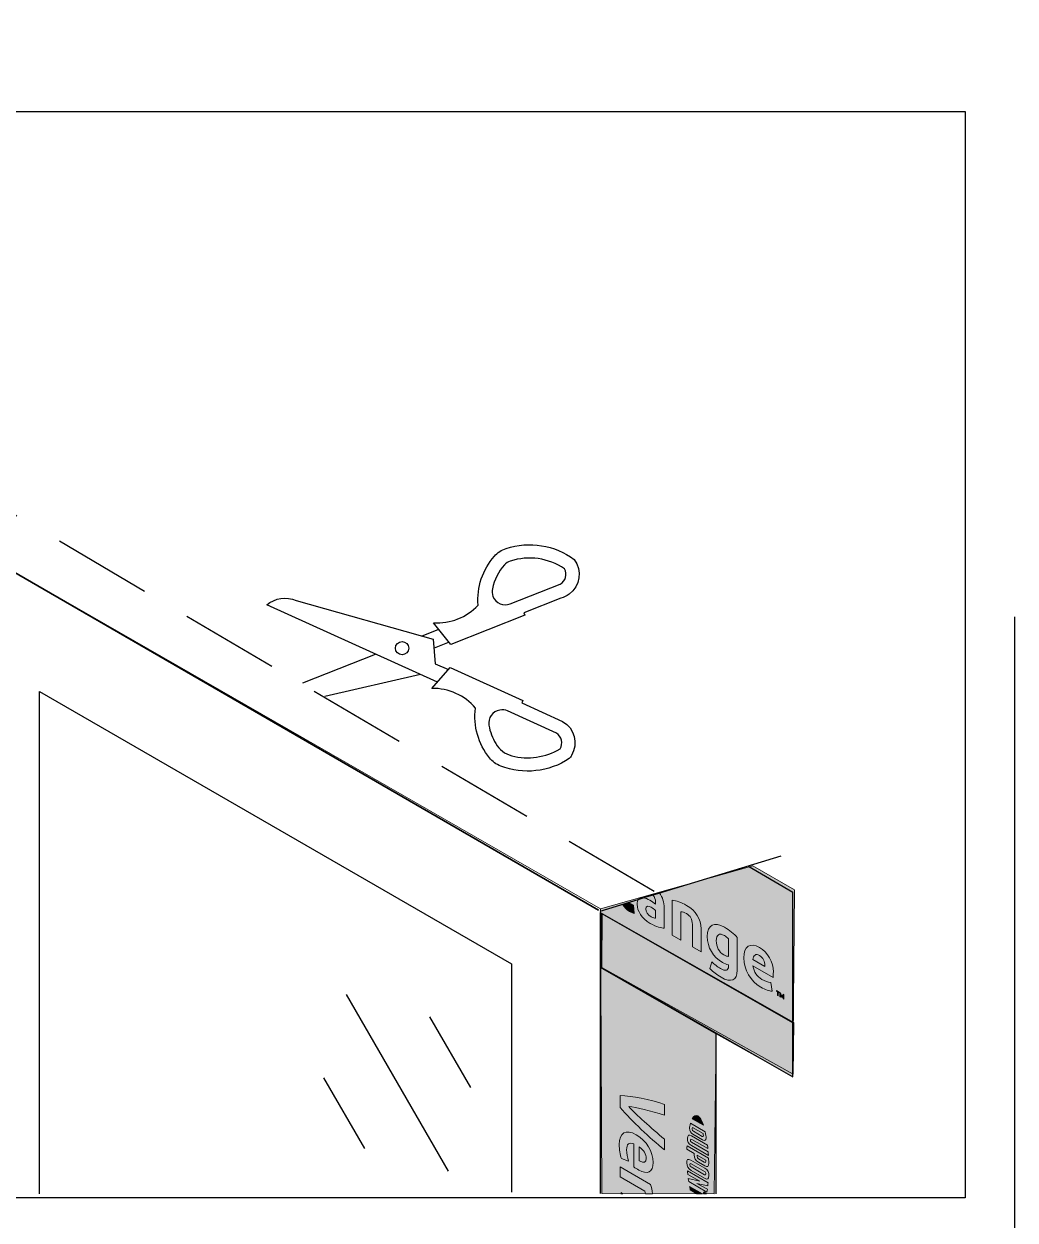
# Model space of a CAD drawing. Header units: inches. Extents: x -20.8 to 74.7, y -53.7 to 19.1.
# Drawn here: x 54.241 to 56.755, y -32.945 to -29.911 of the extents above; entities that cross this region are included whole.
import ezdxf

# ---------------------------------------------------------------- set-up
doc = ezdxf.new("R2010")
doc.units = ezdxf.units.IN
doc.header["$MEASUREMENT"] = 0
for name, pattern in [('AI-Linetype-22', [0.375113, 0.250075, -0.125038]), ('AI-Linetype-23', [0.375113, 0.250075, -0.125038]), ('AI-Linetype-24', [0.375113, 0.250075, -0.125038]), ('AI-Linetype-25', [0.375113, 0.250075, -0.125038]), ('AI-Linetype-26', [0.375113, 0.250075, -0.125038])]:
    doc.linetypes.add(name, pattern=pattern)
for name, color, linetype, lineweight in [('.ATI-DETAIL', 7, 'Continuous', 0), ('G-ANNO-TTLB', 7, 'Continuous', 0), ('TYVEK', 7, 'Continuous', 0)]:
    doc.layers.add(name, color=color, linetype=linetype, lineweight=lineweight)

# ---------------------------------------------------------------- blocks, each defined once
blk = doc.blocks.new('Block_228')
at = {"layer": 'TYVEK', "color": 252, "linetype": 'AI-Linetype-23', "lineweight": 25, "true_color": 0x838484}
blk.add_lwpolyline([(53.7171, -30.7564)], dxfattribs=at)
at = {"layer": 'TYVEK', "color": 252, "linetype": 'AI-Linetype-22', "lineweight": 25, "true_color": 0x838484}
blk.add_lwpolyline([(55.0228, -31.5049)], dxfattribs=at)
blk = doc.blocks.new('Block_230')
at = {"layer": 'TYVEK', "color": 252, "linetype": 'AI-Linetype-26', "lineweight": 25, "true_color": 0x838484}
blk.add_line((54.0077, -31.0318), (55.849, -32.1162), dxfattribs=at)
at = {"layer": 'TYVEK', "color": 252, "linetype": 'AI-Linetype-25', "lineweight": 25, "true_color": 0x838484}
blk.add_lwpolyline([(53.8668, -30.949)], dxfattribs=at)
at = {"layer": 'TYVEK', "color": 252, "linetype": 'AI-Linetype-24', "lineweight": 25, "true_color": 0x838484}
blk.add_lwpolyline([(55.6979, -32.0249)], dxfattribs=at)
blk = doc.blocks.new('Block_860')
at = {"layer": '.ATI-DETAIL', "color": 3, "lineweight": 25, "true_color": 0x00ff00}
blk.add_line((55.4774, -32.2948), (55.4774, -32.8736), dxfattribs=at)
blk.add_lwpolyline([(54.2805, -31.6038)], dxfattribs=at)
blk = doc.blocks.new('Block_862')
at = {"layer": '.ATI-DETAIL', "true_color": 0x18467f, "transparency": 33554687}
h = blk.add_hatch(color=156, dxfattribs=at)
h.dxf.hatch_style = 2
edge = h.paths.add_edge_path()
edge.add_spline(control_points=[(55.9614, -32.7326), (55.9614, -32.7326), (55.9387, -32.7193), (55.9387, -32.7193), (55.9365, -32.7182), (55.9357, -32.7162), (55.9357, -32.7144), (55.9357, -32.713), (55.9362, -32.7112), (55.9366, -32.7097), (55.9366, -32.7097), (55.9635, -32.7252), (55.9635, -32.7252), (55.9638, -32.7272), (55.9642, -32.7296), (55.9642, -32.7309), (55.9642, -32.7327), (55.9636, -32.7337), (55.9614, -32.7326)], knot_values=[0, 0, 0, 0, 1, 1, 1, 2, 2, 2, 3, 3, 3, 4, 4, 4, 5, 5, 5, 6, 6, 6, 6], degree=3, periodic=0)
edge = h.paths.add_edge_path()
edge.add_spline(control_points=[(55.9686, -32.7205), (55.9686, -32.7205), (55.9313, -32.699), (55.9313, -32.699), (55.9297, -32.7044), (55.9288, -32.7088), (55.9288, -32.7116), (55.9288, -32.718), (55.9321, -32.7236), (55.9376, -32.7268), (55.9376, -32.7268), (55.9623, -32.741), (55.9623, -32.741), (55.9678, -32.7442), (55.9713, -32.7426), (55.9713, -32.7361), (55.9713, -32.7333), (55.9705, -32.729), (55.9686, -32.7205)], knot_values=[0, 0, 0, 0, 1, 1, 1, 2, 2, 2, 3, 3, 3, 4, 4, 4, 5, 5, 5, 6, 6, 6, 6], degree=3, periodic=0)
h = blk.add_hatch(color=156, dxfattribs=at)
h.dxf.hatch_style = 2
edge = h.paths.add_edge_path()
edge.add_spline(control_points=[(55.9501, -32.6803), (55.9449, -32.6773), (55.9401, -32.6803), (55.936, -32.6879), (55.936, -32.6879), (55.9641, -32.7041), (55.9641, -32.7041), (55.96, -32.6917), (55.9552, -32.6832), (55.9501, -32.6803), (55.9501, -32.6803), (55.9501, -32.6803), (55.9501, -32.6803)], knot_values=[0, 0, 0, 0, 1, 1, 1, 2, 2, 2, 3, 3, 3, 4, 4, 4, 4], degree=3, periodic=0)
h = blk.add_hatch(color=156, dxfattribs=at)
h.dxf.hatch_style = 2
edge = h.paths.add_edge_path()
edge.add_spline(control_points=[(55.9343, -32.7472), (55.9321, -32.746), (55.9307, -32.7443), (55.9311, -32.7414), (55.9314, -32.7386), (55.9325, -32.7384), (55.935, -32.7399), (55.935, -32.7399), (55.9755, -32.7633), (55.9755, -32.7633), (55.9754, -32.7611), (55.9748, -32.7563), (55.9746, -32.7543), (55.9746, -32.7543), (55.9336, -32.7306), (55.9336, -32.7306), (55.9271, -32.7269), (55.9245, -32.729), (55.9237, -32.7372), (55.9229, -32.7446), (55.9264, -32.7514), (55.9336, -32.7556), (55.9336, -32.7556), (55.9769, -32.7806), (55.9769, -32.7806), (55.9768, -32.7789), (55.9764, -32.7733), (55.9762, -32.7714), (55.9762, -32.7714), (55.9343, -32.7472), (55.9343, -32.7472)], knot_values=[0, 0, 0, 0, 1, 1, 1, 2, 2, 2, 3, 3, 3, 4, 4, 4, 5, 5, 5, 6, 6, 6, 7, 7, 7, 8, 8, 8, 9, 9, 9, 10, 10, 10, 10], degree=3, periodic=0)
h = blk.add_hatch(color=156, dxfattribs=at)
h.dxf.hatch_style = 2
edge = h.paths.add_edge_path()
edge.add_spline(control_points=[(55.9664, -32.7978), (55.9664, -32.7978), (55.952, -32.7895), (55.952, -32.7895), (55.9497, -32.788), (55.9486, -32.7865), (55.9486, -32.7829), (55.9486, -32.7829), (55.9484, -32.7798), (55.9484, -32.7798), (55.9484, -32.7798), (55.97, -32.7923), (55.97, -32.7923), (55.97, -32.7937), (55.9701, -32.7943), (55.9701, -32.7952), (55.9701, -32.7991), (55.9689, -32.7991), (55.9664, -32.7978)], knot_values=[0, 0, 0, 0, 1, 1, 1, 2, 2, 2, 3, 3, 3, 4, 4, 4, 5, 5, 5, 6, 6, 6, 6], degree=3, periodic=0)
edge = h.paths.add_edge_path()
edge.add_spline(control_points=[(55.9772, -32.7877), (55.9772, -32.7877), (55.9227, -32.7562), (55.9227, -32.7562), (55.9226, -32.7579), (55.9225, -32.7624), (55.9224, -32.7648), (55.9224, -32.7648), (55.941, -32.7755), (55.941, -32.7755), (55.941, -32.7755), (55.941, -32.7789), (55.941, -32.7789), (55.941, -32.788), (55.9446, -32.794), (55.9515, -32.7981), (55.9515, -32.7981), (55.9676, -32.8073), (55.9676, -32.8073), (55.9743, -32.8112), (55.9777, -32.8089), (55.9777, -32.8001), (55.9777, -32.7986), (55.9775, -32.7929), (55.9772, -32.7877)], knot_values=[0, 0, 0, 0, 1, 1, 1, 2, 2, 2, 3, 3, 3, 4, 4, 4, 5, 5, 5, 6, 6, 6, 7, 7, 7, 8, 8, 8, 8], degree=3, periodic=0)
h = blk.add_hatch(color=156, dxfattribs=at)
h.dxf.hatch_style = 2
edge = h.paths.add_edge_path()
edge.add_spline(control_points=[(55.9669, -32.8294), (55.9669, -32.8294), (55.933, -32.8099), (55.933, -32.8099), (55.9308, -32.8086), (55.9297, -32.8071), (55.9297, -32.804), (55.9295, -32.8008), (55.9308, -32.8005), (55.933, -32.8018), (55.933, -32.8018), (55.9669, -32.8214), (55.9669, -32.8214), (55.9692, -32.8227), (55.9704, -32.8243), (55.9704, -32.8275), (55.9703, -32.8306), (55.9691, -32.8307), (55.9669, -32.8294)], knot_values=[0, 0, 0, 0, 1, 1, 1, 2, 2, 2, 3, 3, 3, 4, 4, 4, 5, 5, 5, 6, 6, 6, 6], degree=3, periodic=0)
edge = h.paths.add_edge_path()
edge.add_spline(control_points=[(55.9681, -32.8131), (55.9681, -32.8131), (55.9324, -32.7925), (55.9324, -32.7925), (55.9248, -32.7882), (55.9217, -32.7907), (55.922, -32.7995), (55.9224, -32.8081), (55.9251, -32.8141), (55.9331, -32.8187), (55.9331, -32.8187), (55.9672, -32.8384), (55.9672, -32.8384), (55.9749, -32.8429), (55.9776, -32.8405), (55.978, -32.8319), (55.9784, -32.8239), (55.9752, -32.8173), (55.9681, -32.8131)], knot_values=[0, 0, 0, 0, 1, 1, 1, 2, 2, 2, 3, 3, 3, 4, 4, 4, 5, 5, 5, 6, 6, 6, 6], degree=3, periodic=0)
h = blk.add_hatch(color=156, dxfattribs=at)
h.dxf.hatch_style = 2
edge = h.paths.add_edge_path()
edge.add_spline(control_points=[(55.9476, -32.8515), (55.9476, -32.8515), (55.9753, -32.8578), (55.9753, -32.8578), (55.9757, -32.8553), (55.976, -32.8523), (55.9762, -32.8499), (55.9762, -32.8499), (55.9239, -32.8197), (55.9239, -32.8197), (55.924, -32.8215), (55.9244, -32.8262), (55.9247, -32.8287), (55.9247, -32.8287), (55.9555, -32.8458), (55.9555, -32.8458), (55.9555, -32.8458), (55.9259, -32.839), (55.9259, -32.839), (55.9262, -32.8413), (55.9267, -32.8448), (55.927, -32.8471), (55.927, -32.8471), (55.973, -32.8736), (55.973, -32.8736), (55.9734, -32.8717), (55.974, -32.868), (55.9742, -32.8663), (55.9742, -32.8663), (55.9476, -32.8515), (55.9476, -32.8515)], knot_values=[0, 0, 0, 0, 1, 1, 1, 2, 2, 2, 3, 3, 3, 4, 4, 4, 5, 5, 5, 6, 6, 6, 7, 7, 7, 8, 8, 8, 9, 9, 9, 10, 10, 10, 10], degree=3, periodic=0)
h = blk.add_hatch(color=156, dxfattribs=at)
h.dxf.hatch_style = 2
edge = h.paths.add_edge_path()
edge.add_spline(control_points=[(55.929, -32.8591), (55.929, -32.8591), (55.9617, -32.8778), (55.9617, -32.8778), (55.9617, -32.8778), (55.9479, -32.8778), (55.9479, -32.8778), (55.9479, -32.8778), (55.9308, -32.8679), (55.9308, -32.8679), (55.9303, -32.8653), (55.9294, -32.8611), (55.929, -32.8591)], knot_values=[0, 0, 0, 0, 1, 1, 1, 2, 2, 2, 3, 3, 3, 4, 4, 4, 4], degree=3, periodic=0)
h = blk.add_hatch(color=156, dxfattribs=at)
h.dxf.hatch_style = 2
edge = h.paths.add_edge_path()
edge.add_spline(control_points=[(55.9722, -32.8776), (55.9722, -32.8777), (55.9722, -32.8777), (55.9722, -32.8778), (55.9722, -32.8778), (55.9641, -32.8778), (55.9641, -32.8778), (55.9644, -32.8763), (55.9647, -32.8749), (55.965, -32.8733), (55.965, -32.8733), (55.9722, -32.8776), (55.9722, -32.8776)], knot_values=[0, 0, 0, 0, 1, 1, 1, 2, 2, 2, 3, 3, 3, 4, 4, 4, 4], degree=3, periodic=0)
at = {"layer": '.ATI-DETAIL'}
for points, knots in [([(55.9686, -32.7205), (55.9686, -32.7205), (55.9313, -32.699), (55.9313, -32.699), (55.9297, -32.7044), (55.9288, -32.7088), (55.9288, -32.7116), (55.9288, -32.718), (55.9321, -32.7236), (55.9376, -32.7268), (55.9376, -32.7268), (55.9623, -32.741), (55.9623, -32.741), (55.9678, -32.7442), (55.9713, -32.7426), (55.9713, -32.7361), (55.9713, -32.7333), (55.9705, -32.729), (55.9686, -32.7205)], [0, 0, 0, 0, 1, 1, 1, 2, 2, 2, 3, 3, 3, 4, 4, 4, 5, 5, 5, 6, 6, 6, 6]), ([(55.9501, -32.6803), (55.9449, -32.6773), (55.9401, -32.6803), (55.936, -32.6879), (55.936, -32.6879), (55.9641, -32.7041), (55.9641, -32.7041), (55.96, -32.6917), (55.9552, -32.6832), (55.9501, -32.6803), (55.9501, -32.6803), (55.9501, -32.6803), (55.9501, -32.6803)], [0, 0, 0, 0, 1, 1, 1, 2, 2, 2, 3, 3, 3, 4, 4, 4, 4]), ([(55.9343, -32.7472), (55.9321, -32.746), (55.9307, -32.7443), (55.9311, -32.7414), (55.9314, -32.7386), (55.9325, -32.7384), (55.935, -32.7399), (55.935, -32.7399), (55.9755, -32.7633), (55.9755, -32.7633), (55.9754, -32.7611), (55.9748, -32.7563), (55.9746, -32.7543), (55.9746, -32.7543), (55.9336, -32.7306), (55.9336, -32.7306), (55.9271, -32.7269), (55.9245, -32.729), (55.9237, -32.7372), (55.9229, -32.7446), (55.9264, -32.7514), (55.9336, -32.7556), (55.9336, -32.7556), (55.9769, -32.7806), (55.9769, -32.7806), (55.9768, -32.7789), (55.9764, -32.7733), (55.9762, -32.7714), (55.9762, -32.7714), (55.9343, -32.7472), (55.9343, -32.7472)], [0, 0, 0, 0, 1, 1, 1, 2, 2, 2, 3, 3, 3, 4, 4, 4, 5, 5, 5, 6, 6, 6, 7, 7, 7, 8, 8, 8, 9, 9, 9, 10, 10, 10, 10]), ([(55.9614, -32.7326), (55.9614, -32.7326), (55.9387, -32.7193), (55.9387, -32.7193), (55.9365, -32.7182), (55.9357, -32.7162), (55.9357, -32.7144), (55.9357, -32.713), (55.9362, -32.7112), (55.9366, -32.7097), (55.9366, -32.7097), (55.9635, -32.7252), (55.9635, -32.7252), (55.9638, -32.7272), (55.9642, -32.7296), (55.9642, -32.7309), (55.9642, -32.7327), (55.9636, -32.7337), (55.9614, -32.7326)], [0, 0, 0, 0, 1, 1, 1, 2, 2, 2, 3, 3, 3, 4, 4, 4, 5, 5, 5, 6, 6, 6, 6]), ([(55.9772, -32.7877), (55.9772, -32.7877), (55.9227, -32.7562), (55.9227, -32.7562), (55.9226, -32.7579), (55.9225, -32.7624), (55.9224, -32.7648), (55.9224, -32.7648), (55.941, -32.7755), (55.941, -32.7755), (55.941, -32.7755), (55.941, -32.7789), (55.941, -32.7789), (55.941, -32.788), (55.9446, -32.794), (55.9515, -32.7981), (55.9515, -32.7981), (55.9676, -32.8073), (55.9676, -32.8073), (55.9743, -32.8112), (55.9777, -32.8089), (55.9777, -32.8001), (55.9777, -32.7986), (55.9775, -32.7929), (55.9772, -32.7877)], [0, 0, 0, 0, 1, 1, 1, 2, 2, 2, 3, 3, 3, 4, 4, 4, 5, 5, 5, 6, 6, 6, 7, 7, 7, 8, 8, 8, 8]), ([(55.9681, -32.8131), (55.9681, -32.8131), (55.9324, -32.7925), (55.9324, -32.7925), (55.9248, -32.7882), (55.9217, -32.7907), (55.922, -32.7995), (55.9224, -32.8081), (55.9251, -32.8141), (55.9331, -32.8187), (55.9331, -32.8187), (55.9672, -32.8384), (55.9672, -32.8384), (55.9749, -32.8429), (55.9776, -32.8405), (55.978, -32.8319), (55.9784, -32.8239), (55.9752, -32.8173), (55.9681, -32.8131)], [0, 0, 0, 0, 1, 1, 1, 2, 2, 2, 3, 3, 3, 4, 4, 4, 5, 5, 5, 6, 6, 6, 6]), ([(55.9664, -32.7978), (55.9664, -32.7978), (55.952, -32.7895), (55.952, -32.7895), (55.9497, -32.788), (55.9486, -32.7865), (55.9486, -32.7829), (55.9486, -32.7829), (55.9484, -32.7798), (55.9484, -32.7798), (55.9484, -32.7798), (55.97, -32.7923), (55.97, -32.7923), (55.97, -32.7937), (55.9701, -32.7943), (55.9701, -32.7952), (55.9701, -32.7991), (55.9689, -32.7991), (55.9664, -32.7978)], [0, 0, 0, 0, 1, 1, 1, 2, 2, 2, 3, 3, 3, 4, 4, 4, 5, 5, 5, 6, 6, 6, 6]), ([(55.9476, -32.8515), (55.9476, -32.8515), (55.9753, -32.8578), (55.9753, -32.8578), (55.9757, -32.8553), (55.976, -32.8523), (55.9762, -32.8499), (55.9762, -32.8499), (55.9239, -32.8197), (55.9239, -32.8197), (55.924, -32.8215), (55.9244, -32.8262), (55.9247, -32.8287), (55.9247, -32.8287), (55.9555, -32.8458), (55.9555, -32.8458), (55.9555, -32.8458), (55.9259, -32.839), (55.9259, -32.839), (55.9262, -32.8413), (55.9267, -32.8448), (55.927, -32.8471), (55.927, -32.8471), (55.973, -32.8736), (55.973, -32.8736), (55.9734, -32.8717), (55.974, -32.868), (55.9742, -32.8663), (55.9742, -32.8663), (55.9476, -32.8515), (55.9476, -32.8515)], [0, 0, 0, 0, 1, 1, 1, 2, 2, 2, 3, 3, 3, 4, 4, 4, 5, 5, 5, 6, 6, 6, 7, 7, 7, 8, 8, 8, 9, 9, 9, 10, 10, 10, 10]), ([(55.9669, -32.8294), (55.9669, -32.8294), (55.933, -32.8099), (55.933, -32.8099), (55.9308, -32.8086), (55.9297, -32.8071), (55.9297, -32.804), (55.9295, -32.8008), (55.9308, -32.8005), (55.933, -32.8018), (55.933, -32.8018), (55.9669, -32.8214), (55.9669, -32.8214), (55.9692, -32.8227), (55.9704, -32.8243), (55.9704, -32.8275), (55.9703, -32.8306), (55.9691, -32.8307), (55.9669, -32.8294)], [0, 0, 0, 0, 1, 1, 1, 2, 2, 2, 3, 3, 3, 4, 4, 4, 5, 5, 5, 6, 6, 6, 6]), ([(55.929, -32.8591), (55.929, -32.8591), (55.9617, -32.8778), (55.9617, -32.8778), (55.9617, -32.8778), (55.9479, -32.8778), (55.9479, -32.8778), (55.9479, -32.8778), (55.9308, -32.8679), (55.9308, -32.8679), (55.9303, -32.8653), (55.9294, -32.8611), (55.929, -32.8591)], [0, 0, 0, 0, 1, 1, 1, 2, 2, 2, 3, 3, 3, 4, 4, 4, 4]), ([(55.9722, -32.8776), (55.9722, -32.8777), (55.9722, -32.8777), (55.9722, -32.8778), (55.9722, -32.8778), (55.9641, -32.8778), (55.9641, -32.8778), (55.9644, -32.8763), (55.9647, -32.8749), (55.965, -32.8733), (55.965, -32.8733), (55.9722, -32.8776), (55.9722, -32.8776)], [0, 0, 0, 0, 1, 1, 1, 2, 2, 2, 3, 3, 3, 4, 4, 4, 4])]:
    blk.add_open_spline(points, degree=3, knots=knots, dxfattribs=at)
blk = doc.blocks.new('Block_864')
at = {"layer": '.ATI-DETAIL', "true_color": 0x18467f, "transparency": 33554687}
h = blk.add_hatch(color=156, dxfattribs=at)
h.dxf.hatch_style = 2
edge = h.paths.add_edge_path()
edge.add_spline(control_points=[(55.8655, -32.6514), (55.8269, -32.6383), (55.7849, -32.6299), (55.7527, -32.629), (55.7527, -32.629), (55.7527, -32.6588), (55.7527, -32.6588), (55.7849, -32.6952), (55.8269, -32.7352), (55.8655, -32.7667), (55.8655, -32.7667), (55.8655, -32.7394), (55.8655, -32.7394), (55.8308, -32.7107), (55.7939, -32.6768), (55.7748, -32.6565), (55.7939, -32.6586), (55.8308, -32.6673), (55.8655, -32.6786), (55.8655, -32.6786), (55.8655, -32.6514), (55.8655, -32.6514)], knot_values=[0, 0, 0, 0, 1, 1, 1, 2, 2, 2, 3, 3, 3, 4, 4, 4, 5, 5, 5, 6, 6, 6, 7, 7, 7, 7], degree=3, periodic=0)
h = blk.add_hatch(color=156, dxfattribs=at)
h.dxf.hatch_style = 2
edge = h.paths.add_edge_path()
edge.add_spline(control_points=[(55.8035, -32.7951), (55.8035, -32.7951), (55.8016, -32.794), (55.8016, -32.794), (55.8016, -32.794), (55.8016, -32.7589), (55.8016, -32.7589), (55.8125, -32.7669), (55.8192, -32.7778), (55.8192, -32.7884), (55.8192, -32.7986), (55.8125, -32.8004), (55.8035, -32.7951)], knot_values=[0, 0, 0, 0, 1, 1, 1, 2, 2, 2, 3, 3, 3, 4, 4, 4, 4], degree=3, periodic=0)
edge = h.paths.add_edge_path()
edge.add_spline(control_points=[(55.7939, -32.7281), (55.7672, -32.7126), (55.7507, -32.7234), (55.7507, -32.7531), (55.7507, -32.7653), (55.7529, -32.7787), (55.7561, -32.7887), (55.7561, -32.7887), (55.7741, -32.7949), (55.7741, -32.7949), (55.7712, -32.7852), (55.7694, -32.7756), (55.7694, -32.7665), (55.7694, -32.7517), (55.7751, -32.7464), (55.7881, -32.7514), (55.7881, -32.7514), (55.7881, -32.8099), (55.7881, -32.8099), (55.7913, -32.8121), (55.7954, -32.8149), (55.8003, -32.8176), (55.8219, -32.8301), (55.8369, -32.8229), (55.8369, -32.7987), (55.8369, -32.7715), (55.8195, -32.7428), (55.7939, -32.7281)], knot_values=[0, 0, 0, 0, 1, 1, 1, 2, 2, 2, 3, 3, 3, 4, 4, 4, 5, 5, 5, 6, 6, 6, 7, 7, 7, 8, 8, 8, 9, 9, 9, 9], degree=3, periodic=0)
h = blk.add_hatch(color=156, dxfattribs=at)
h.dxf.hatch_style = 2
edge = h.paths.add_edge_path()
edge.add_spline(control_points=[(55.8299, -32.8541), (55.8299, -32.8541), (55.7527, -32.8095), (55.7527, -32.8095), (55.7527, -32.8095), (55.7527, -32.8349), (55.7527, -32.8349), (55.7527, -32.8349), (55.8157, -32.8714), (55.8157, -32.8714), (55.8164, -32.8735), (55.817, -32.8755), (55.8175, -32.8778), (55.8175, -32.8778), (55.8354, -32.8778), (55.8354, -32.8778), (55.8341, -32.8695), (55.8322, -32.861), (55.8299, -32.8541)], knot_values=[0, 0, 0, 0, 1, 1, 1, 2, 2, 2, 3, 3, 3, 4, 4, 4, 5, 5, 5, 6, 6, 6, 6], degree=3, periodic=0)
h = blk.add_hatch(color=156, dxfattribs=at)
h.dxf.hatch_style = 2
edge = h.paths.add_edge_path()
edge.add_spline(control_points=[(55.756, -32.8748), (55.7556, -32.8757), (55.7551, -32.8767), (55.7547, -32.8778), (55.7547, -32.8778), (55.76, -32.8778), (55.76, -32.8778), (55.76, -32.8778), (55.756, -32.8748), (55.756, -32.8748)], knot_values=[0, 0, 0, 0, 1, 1, 1, 2, 2, 2, 3, 3, 3, 3], degree=3, periodic=0)
at = {"layer": '.ATI-DETAIL'}
for points, knots in [([(55.8655, -32.6514), (55.8269, -32.6383), (55.7849, -32.6299), (55.7527, -32.629), (55.7527, -32.629), (55.7527, -32.6588), (55.7527, -32.6588), (55.7849, -32.6952), (55.8269, -32.7352), (55.8655, -32.7667), (55.8655, -32.7667), (55.8655, -32.7394), (55.8655, -32.7394), (55.8308, -32.7107), (55.7939, -32.6768), (55.7748, -32.6565), (55.7939, -32.6586), (55.8308, -32.6673), (55.8655, -32.6786), (55.8655, -32.6786), (55.8655, -32.6514), (55.8655, -32.6514)], [0, 0, 0, 0, 1, 1, 1, 2, 2, 2, 3, 3, 3, 4, 4, 4, 5, 5, 5, 6, 6, 6, 7, 7, 7, 7]), ([(55.7939, -32.7281), (55.7672, -32.7126), (55.7507, -32.7234), (55.7507, -32.7531), (55.7507, -32.7653), (55.7529, -32.7787), (55.7561, -32.7887), (55.7561, -32.7887), (55.7741, -32.7949), (55.7741, -32.7949), (55.7712, -32.7852), (55.7694, -32.7756), (55.7694, -32.7665), (55.7694, -32.7517), (55.7751, -32.7464), (55.7881, -32.7514), (55.7881, -32.7514), (55.7881, -32.8099), (55.7881, -32.8099), (55.7913, -32.8121), (55.7954, -32.8149), (55.8003, -32.8176), (55.8219, -32.8301), (55.8369, -32.8229), (55.8369, -32.7987), (55.8369, -32.7715), (55.8195, -32.7428), (55.7939, -32.7281)], [0, 0, 0, 0, 1, 1, 1, 2, 2, 2, 3, 3, 3, 4, 4, 4, 5, 5, 5, 6, 6, 6, 7, 7, 7, 8, 8, 8, 9, 9, 9, 9]), ([(55.8035, -32.7951), (55.8035, -32.7951), (55.8016, -32.794), (55.8016, -32.794), (55.8016, -32.794), (55.8016, -32.7589), (55.8016, -32.7589), (55.8125, -32.7669), (55.8192, -32.7778), (55.8192, -32.7884), (55.8192, -32.7986), (55.8125, -32.8004), (55.8035, -32.7951)], [0, 0, 0, 0, 1, 1, 1, 2, 2, 2, 3, 3, 3, 4, 4, 4, 4]), ([(55.8299, -32.8541), (55.8299, -32.8541), (55.7527, -32.8095), (55.7527, -32.8095), (55.7527, -32.8095), (55.7527, -32.8349), (55.7527, -32.8349), (55.7527, -32.8349), (55.8157, -32.8714), (55.8157, -32.8714), (55.8164, -32.8735), (55.817, -32.8755), (55.8175, -32.8778), (55.8175, -32.8778), (55.8354, -32.8778), (55.8354, -32.8778), (55.8341, -32.8695), (55.8322, -32.861), (55.8299, -32.8541)], [0, 0, 0, 0, 1, 1, 1, 2, 2, 2, 3, 3, 3, 4, 4, 4, 5, 5, 5, 6, 6, 6, 6]), ([(55.756, -32.8748), (55.7556, -32.8757), (55.7551, -32.8767), (55.7547, -32.8778), (55.7547, -32.8778), (55.76, -32.8778), (55.76, -32.8778), (55.76, -32.8778), (55.756, -32.8748), (55.756, -32.8748)], [0, 0, 0, 0, 1, 1, 1, 2, 2, 2, 3, 3, 3, 3])]:
    blk.add_open_spline(points, degree=3, knots=knots, dxfattribs=at)
blk = doc.blocks.new('Block_863')
at = {"layer": '.ATI-DETAIL'}
blk.add_blockref('Block_864', (0, 0), dxfattribs=at)
blk = doc.blocks.new('Block_861')
at = {"layer": '.ATI-DETAIL'}
for name in ['Block_863', 'Block_862']:
    blk.add_blockref(name, (0, 0), dxfattribs=at)
blk = doc.blocks.new('Block_876')
at = {"layer": '.ATI-DETAIL', "true_color": 0x18467f, "transparency": 33554687}
h = blk.add_hatch(color=156, dxfattribs=at)
h.dxf.hatch_style = 2
h.paths.add_polyline_path([(56.152, -32.3657), (56.1494, -32.3642), (56.1494, -32.3622), (56.1565, -32.3663), (56.1565, -32.3683), (56.154, -32.3668), (56.154, -32.376), (56.152, -32.3748)])
h = blk.add_hatch(color=156, dxfattribs=at)
h.dxf.hatch_style = 2
edge = h.paths.add_edge_path()
edge.add_spline(control_points=[(56.1681, -32.373), (56.1681, -32.373), (56.1681, -32.3842), (56.1681, -32.3842), (56.1681, -32.3842), (56.1663, -32.3831), (56.1663, -32.3831), (56.1663, -32.3831), (56.1663, -32.3778), (56.1663, -32.3778), (56.1663, -32.3771), (56.1663, -32.3764), (56.1664, -32.3758), (56.1657, -32.3771), (56.1648, -32.3785), (56.1638, -32.3797), (56.1638, -32.3797), (56.1622, -32.3788), (56.1622, -32.3788), (56.1612, -32.3763), (56.1603, -32.374), (56.1596, -32.3718), (56.1596, -32.3725), (56.1597, -32.3732), (56.1597, -32.374), (56.1597, -32.374), (56.1597, -32.3793), (56.1597, -32.3793), (56.1597, -32.3793), (56.1579, -32.3782), (56.1579, -32.3782), (56.1579, -32.3782), (56.1579, -32.3671), (56.1579, -32.3671), (56.1579, -32.3671), (56.1599, -32.3683), (56.1599, -32.3683), (56.1608, -32.3713), (56.1617, -32.3739), (56.163, -32.377), (56.1643, -32.3754), (56.1652, -32.3738), (56.1661, -32.3719), (56.1661, -32.3719), (56.1681, -32.373), (56.1681, -32.373)], knot_values=[0, 0, 0, 0, 1, 1, 1, 2, 2, 2, 3, 3, 3, 4, 4, 4, 5, 5, 5, 6, 6, 6, 7, 7, 7, 8, 8, 8, 9, 9, 9, 10, 10, 10, 11, 11, 11, 12, 12, 12, 13, 13, 13, 14, 14, 14, 15, 15, 15, 15], degree=3, periodic=0)
at = {"layer": '.ATI-DETAIL'}
blk.add_lwpolyline([(56.152, -32.3657), (56.1494, -32.3642), (56.1494, -32.3622), (56.1565, -32.3663), (56.1565, -32.3683), (56.154, -32.3668), (56.154, -32.376), (56.152, -32.3748)], close=True, dxfattribs=at)
blk.add_open_spline([(56.1681, -32.373), (56.1681, -32.373), (56.1681, -32.3842), (56.1681, -32.3842), (56.1681, -32.3842), (56.1663, -32.3831), (56.1663, -32.3831), (56.1663, -32.3831), (56.1663, -32.3778), (56.1663, -32.3778), (56.1663, -32.3771), (56.1663, -32.3764), (56.1664, -32.3758), (56.1657, -32.3771), (56.1648, -32.3785), (56.1638, -32.3797), (56.1638, -32.3797), (56.1622, -32.3788), (56.1622, -32.3788), (56.1612, -32.3763), (56.1603, -32.374), (56.1596, -32.3718), (56.1596, -32.3725), (56.1597, -32.3732), (56.1597, -32.374), (56.1597, -32.374), (56.1597, -32.3793), (56.1597, -32.3793), (56.1597, -32.3793), (56.1579, -32.3782), (56.1579, -32.3782), (56.1579, -32.3782), (56.1579, -32.3671), (56.1579, -32.3671), (56.1579, -32.3671), (56.1599, -32.3683), (56.1599, -32.3683), (56.1608, -32.3713), (56.1617, -32.3739), (56.163, -32.377), (56.1643, -32.3754), (56.1652, -32.3738), (56.1661, -32.3719), (56.1661, -32.3719), (56.1681, -32.373), (56.1681, -32.373)], degree=3, knots=[0, 0, 0, 0, 1, 1, 1, 2, 2, 2, 3, 3, 3, 4, 4, 4, 5, 5, 5, 6, 6, 6, 7, 7, 7, 8, 8, 8, 9, 9, 9, 10, 10, 10, 11, 11, 11, 12, 12, 12, 13, 13, 13, 14, 14, 14, 15, 15, 15, 15], dxfattribs=at)
blk = doc.blocks.new('Block_877')
at = {"layer": '.ATI-DETAIL', "true_color": 0x18467f, "transparency": 33554687}
h = blk.add_hatch(color=156, dxfattribs=at)
h.dxf.hatch_style = 2
edge = h.paths.add_edge_path()
edge.add_spline(control_points=[(55.8429, -32.1789), (55.8405, -32.1791), (55.8365, -32.1779), (55.8317, -32.1751), (55.8232, -32.1702), (55.8183, -32.1633), (55.8183, -32.1555), (55.8183, -32.1469), (55.8241, -32.1469), (55.8316, -32.1512), (55.8355, -32.1533), (55.8393, -32.1562), (55.8429, -32.1592), (55.8429, -32.1592), (55.8429, -32.1789), (55.8429, -32.1789)], knot_values=[0, 0, 0, 0, 1, 1, 1, 2, 2, 2, 3, 3, 3, 4, 4, 4, 5, 5, 5, 5], degree=3, periodic=0)
edge = h.paths.add_edge_path()
edge.add_spline(control_points=[(55.8531, -32.1149), (55.8531, -32.1149), (55.849, -32.1162), (55.849, -32.1162), (55.849, -32.1162), (55.8359, -32.1201), (55.8359, -32.1201), (55.8406, -32.1251), (55.8429, -32.1315), (55.8429, -32.1388), (55.8429, -32.1388), (55.8429, -32.1431), (55.8429, -32.1431), (55.8389, -32.1401), (55.8332, -32.1361), (55.8287, -32.1335), (55.8225, -32.1299), (55.817, -32.1279), (55.8123, -32.1273), (55.8068, -32.1266), (55.8025, -32.1279), (55.7996, -32.1312), (55.7973, -32.1341), (55.7962, -32.1382), (55.7962, -32.1438), (55.7962, -32.1605), (55.8074, -32.1794), (55.8294, -32.192), (55.8455, -32.2014), (55.8579, -32.2043), (55.8645, -32.2043), (55.8645, -32.2043), (55.8645, -32.1529), (55.8645, -32.1529), (55.8645, -32.1388), (55.8608, -32.1259), (55.8531, -32.1149)], knot_values=[0, 0, 0, 0, 1, 1, 1, 2, 2, 2, 3, 3, 3, 4, 4, 4, 5, 5, 5, 6, 6, 6, 7, 7, 7, 8, 8, 8, 9, 9, 9, 10, 10, 10, 11, 11, 11, 12, 12, 12, 12], degree=3, periodic=0)
h = blk.add_hatch(color=156, dxfattribs=at)
h.dxf.hatch_style = 2
edge = h.paths.add_edge_path()
edge.add_spline(control_points=[(55.7867, -32.1458), (55.7852, -32.1453), (55.7837, -32.1446), (55.7821, -32.1437), (55.7796, -32.1423), (55.7778, -32.1405), (55.7765, -32.1382), (55.7765, -32.1382), (55.7588, -32.1435), (55.7588, -32.1435), (55.7628, -32.1509), (55.7688, -32.1571), (55.777, -32.1618), (55.7804, -32.1637), (55.7852, -32.1658), (55.7884, -32.1669), (55.7884, -32.1669), (55.7867, -32.1458), (55.7867, -32.1458)], knot_values=[0, 0, 0, 0, 1, 1, 1, 2, 2, 2, 3, 3, 3, 4, 4, 4, 5, 5, 5, 6, 6, 6, 6], degree=3, periodic=0)
h = blk.add_hatch(color=156, dxfattribs=at)
h.dxf.hatch_style = 2
edge = h.paths.add_edge_path()
edge.add_spline(control_points=[(55.9213, -32.1463), (55.9088, -32.1391), (55.895, -32.1342), (55.8849, -32.1333), (55.8849, -32.1333), (55.8849, -32.2218), (55.8849, -32.2218), (55.8849, -32.2218), (55.907, -32.2346), (55.907, -32.2346), (55.907, -32.2346), (55.907, -32.1624), (55.907, -32.1624), (55.9111, -32.1625), (55.916, -32.1643), (55.9211, -32.1673), (55.931, -32.1729), (55.9362, -32.1818), (55.9362, -32.1945), (55.9362, -32.1945), (55.9362, -32.2514), (55.9362, -32.2514), (55.9362, -32.2514), (55.9583, -32.2642), (55.9583, -32.2642), (55.9583, -32.2642), (55.9583, -32.2055), (55.9583, -32.2055), (55.9583, -32.181), (55.9448, -32.1598), (55.9213, -32.1463)], knot_values=[0, 0, 0, 0, 1, 1, 1, 2, 2, 2, 3, 3, 3, 4, 4, 4, 5, 5, 5, 6, 6, 6, 7, 7, 7, 8, 8, 8, 9, 9, 9, 10, 10, 10, 10], degree=3, periodic=0)
h = blk.add_hatch(color=156, dxfattribs=at)
h.dxf.hatch_style = 2
edge = h.paths.add_edge_path()
edge.add_spline(control_points=[(56.0278, -32.2758), (56.0243, -32.2756), (56.0207, -32.2747), (56.0161, -32.2722), (56.0038, -32.265), (55.9969, -32.2514), (55.9969, -32.236), (55.9969, -32.2209), (56.0045, -32.2153), (56.0176, -32.223), (56.0212, -32.225), (56.0248, -32.228), (56.0278, -32.2309), (56.0278, -32.2309), (56.0278, -32.2758), (56.0278, -32.2758)], knot_values=[0, 0, 0, 0, 1, 1, 1, 2, 2, 2, 3, 3, 3, 4, 4, 4, 5, 5, 5, 5], degree=3, periodic=0)
edge = h.paths.add_edge_path()
edge.add_spline(control_points=[(56.0176, -32.202), (55.9917, -32.1868), (55.9741, -32.1955), (55.9741, -32.2251), (55.9741, -32.253), (55.9888, -32.2776), (56.0127, -32.2913), (56.0176, -32.2943), (56.0228, -32.296), (56.0278, -32.2968), (56.0278, -32.2968), (56.0278, -32.3011), (56.0278, -32.3011), (56.0278, -32.3123), (56.0202, -32.3139), (56.0078, -32.3067), (55.9997, -32.3021), (55.9924, -32.2963), (55.9855, -32.2893), (55.9855, -32.2893), (55.9809, -32.3067), (55.9809, -32.3067), (55.9895, -32.3157), (55.9969, -32.3216), (56.0091, -32.3287), (56.0343, -32.3432), (56.0498, -32.3372), (56.0498, -32.3111), (56.0498, -32.3111), (56.0498, -32.2278), (56.0498, -32.2278), (56.0426, -32.2199), (56.0304, -32.2093), (56.0176, -32.202)], knot_values=[0, 0, 0, 0, 1, 1, 1, 2, 2, 2, 3, 3, 3, 4, 4, 4, 5, 5, 5, 6, 6, 6, 7, 7, 7, 8, 8, 8, 9, 9, 9, 10, 10, 10, 11, 11, 11, 11], degree=3, periodic=0)
h = blk.add_hatch(color=156, dxfattribs=at)
h.dxf.hatch_style = 2
edge = h.paths.add_edge_path()
edge.add_spline(control_points=[(56.1203, -32.3016), (56.1203, -32.3016), (56.0897, -32.284), (56.0897, -32.284), (56.0911, -32.2722), (56.0973, -32.2681), (56.1066, -32.2736), (56.1154, -32.2786), (56.1203, -32.289), (56.1203, -32.2993), (56.1203, -32.2993), (56.1203, -32.3016), (56.1203, -32.3016)], knot_values=[0, 0, 0, 0, 1, 1, 1, 2, 2, 2, 3, 3, 3, 4, 4, 4, 4], degree=3, periodic=0)
edge = h.paths.add_edge_path()
edge.add_spline(control_points=[(56.1416, -32.3153), (56.1416, -32.2906), (56.1276, -32.2654), (56.1066, -32.2533), (56.0829, -32.2395), (56.0666, -32.2501), (56.0666, -32.2795), (56.0666, -32.3101), (56.0843, -32.3392), (56.1102, -32.3542), (56.1209, -32.3603), (56.1314, -32.3638), (56.1384, -32.3642), (56.1384, -32.3642), (56.135, -32.3416), (56.135, -32.3416), (56.1281, -32.3409), (56.1204, -32.3386), (56.1125, -32.334), (56.0996, -32.3267), (56.0921, -32.3156), (56.0899, -32.2996), (56.0899, -32.2996), (56.1409, -32.329), (56.1409, -32.329), (56.1412, -32.3255), (56.1416, -32.3209), (56.1416, -32.3153)], knot_values=[0, 0, 0, 0, 1, 1, 1, 2, 2, 2, 3, 3, 3, 4, 4, 4, 5, 5, 5, 6, 6, 6, 7, 7, 7, 8, 8, 8, 9, 9, 9, 9], degree=3, periodic=0)
at = {"layer": '.ATI-DETAIL'}
for points, knots in [([(55.8531, -32.1149), (55.8531, -32.1149), (55.849, -32.1162), (55.849, -32.1162), (55.849, -32.1162), (55.8359, -32.1201), (55.8359, -32.1201), (55.8406, -32.1251), (55.8429, -32.1315), (55.8429, -32.1388), (55.8429, -32.1388), (55.8429, -32.1431), (55.8429, -32.1431), (55.8389, -32.1401), (55.8332, -32.1361), (55.8287, -32.1335), (55.8225, -32.1299), (55.817, -32.1279), (55.8123, -32.1273), (55.8068, -32.1266), (55.8025, -32.1279), (55.7996, -32.1312), (55.7973, -32.1341), (55.7962, -32.1382), (55.7962, -32.1438), (55.7962, -32.1605), (55.8074, -32.1794), (55.8294, -32.192), (55.8455, -32.2014), (55.8579, -32.2043), (55.8645, -32.2043), (55.8645, -32.2043), (55.8645, -32.1529), (55.8645, -32.1529), (55.8645, -32.1388), (55.8608, -32.1259), (55.8531, -32.1149)], [0, 0, 0, 0, 1, 1, 1, 2, 2, 2, 3, 3, 3, 4, 4, 4, 5, 5, 5, 6, 6, 6, 7, 7, 7, 8, 8, 8, 9, 9, 9, 10, 10, 10, 11, 11, 11, 12, 12, 12, 12]), ([(55.7867, -32.1458), (55.7852, -32.1453), (55.7837, -32.1446), (55.7821, -32.1437), (55.7796, -32.1423), (55.7778, -32.1405), (55.7765, -32.1382), (55.7765, -32.1382), (55.7588, -32.1435), (55.7588, -32.1435), (55.7628, -32.1509), (55.7688, -32.1571), (55.777, -32.1618), (55.7804, -32.1637), (55.7852, -32.1658), (55.7884, -32.1669), (55.7884, -32.1669), (55.7867, -32.1458), (55.7867, -32.1458)], [0, 0, 0, 0, 1, 1, 1, 2, 2, 2, 3, 3, 3, 4, 4, 4, 5, 5, 5, 6, 6, 6, 6]), ([(55.8429, -32.1789), (55.8405, -32.1791), (55.8365, -32.1779), (55.8317, -32.1751), (55.8232, -32.1702), (55.8183, -32.1633), (55.8183, -32.1555), (55.8183, -32.1469), (55.8241, -32.1469), (55.8316, -32.1512), (55.8355, -32.1533), (55.8393, -32.1562), (55.8429, -32.1592), (55.8429, -32.1592), (55.8429, -32.1789), (55.8429, -32.1789)], [0, 0, 0, 0, 1, 1, 1, 2, 2, 2, 3, 3, 3, 4, 4, 4, 5, 5, 5, 5]), ([(55.9213, -32.1463), (55.9088, -32.1391), (55.895, -32.1342), (55.8849, -32.1333), (55.8849, -32.1333), (55.8849, -32.2218), (55.8849, -32.2218), (55.8849, -32.2218), (55.907, -32.2346), (55.907, -32.2346), (55.907, -32.2346), (55.907, -32.1624), (55.907, -32.1624), (55.9111, -32.1625), (55.916, -32.1643), (55.9211, -32.1673), (55.931, -32.1729), (55.9362, -32.1818), (55.9362, -32.1945), (55.9362, -32.1945), (55.9362, -32.2514), (55.9362, -32.2514), (55.9362, -32.2514), (55.9583, -32.2642), (55.9583, -32.2642), (55.9583, -32.2642), (55.9583, -32.2055), (55.9583, -32.2055), (55.9583, -32.181), (55.9448, -32.1598), (55.9213, -32.1463)], [0, 0, 0, 0, 1, 1, 1, 2, 2, 2, 3, 3, 3, 4, 4, 4, 5, 5, 5, 6, 6, 6, 7, 7, 7, 8, 8, 8, 9, 9, 9, 10, 10, 10, 10]), ([(56.0176, -32.202), (55.9917, -32.1868), (55.9741, -32.1955), (55.9741, -32.2251), (55.9741, -32.253), (55.9888, -32.2776), (56.0127, -32.2913), (56.0176, -32.2943), (56.0228, -32.296), (56.0278, -32.2968), (56.0278, -32.2968), (56.0278, -32.3011), (56.0278, -32.3011), (56.0278, -32.3123), (56.0202, -32.3139), (56.0078, -32.3067), (55.9997, -32.3021), (55.9924, -32.2963), (55.9855, -32.2893), (55.9855, -32.2893), (55.9809, -32.3067), (55.9809, -32.3067), (55.9895, -32.3157), (55.9969, -32.3216), (56.0091, -32.3287), (56.0343, -32.3432), (56.0498, -32.3372), (56.0498, -32.3111), (56.0498, -32.3111), (56.0498, -32.2278), (56.0498, -32.2278), (56.0426, -32.2199), (56.0304, -32.2093), (56.0176, -32.202)], [0, 0, 0, 0, 1, 1, 1, 2, 2, 2, 3, 3, 3, 4, 4, 4, 5, 5, 5, 6, 6, 6, 7, 7, 7, 8, 8, 8, 9, 9, 9, 10, 10, 10, 11, 11, 11, 11]), ([(56.0278, -32.2758), (56.0243, -32.2756), (56.0207, -32.2747), (56.0161, -32.2722), (56.0038, -32.265), (55.9969, -32.2514), (55.9969, -32.236), (55.9969, -32.2209), (56.0045, -32.2153), (56.0176, -32.223), (56.0212, -32.225), (56.0248, -32.228), (56.0278, -32.2309), (56.0278, -32.2309), (56.0278, -32.2758), (56.0278, -32.2758)], [0, 0, 0, 0, 1, 1, 1, 2, 2, 2, 3, 3, 3, 4, 4, 4, 5, 5, 5, 5]), ([(56.1416, -32.3153), (56.1416, -32.2906), (56.1276, -32.2654), (56.1066, -32.2533), (56.0829, -32.2395), (56.0666, -32.2501), (56.0666, -32.2795), (56.0666, -32.3101), (56.0843, -32.3392), (56.1102, -32.3542), (56.1209, -32.3603), (56.1314, -32.3638), (56.1384, -32.3642), (56.1384, -32.3642), (56.135, -32.3416), (56.135, -32.3416), (56.1281, -32.3409), (56.1204, -32.3386), (56.1125, -32.334), (56.0996, -32.3267), (56.0921, -32.3156), (56.0899, -32.2996), (56.0899, -32.2996), (56.1409, -32.329), (56.1409, -32.329), (56.1412, -32.3255), (56.1416, -32.3209), (56.1416, -32.3153)], [0, 0, 0, 0, 1, 1, 1, 2, 2, 2, 3, 3, 3, 4, 4, 4, 5, 5, 5, 6, 6, 6, 7, 7, 7, 8, 8, 8, 9, 9, 9, 9]), ([(56.1203, -32.3016), (56.1203, -32.3016), (56.0897, -32.284), (56.0897, -32.284), (56.0911, -32.2722), (56.0973, -32.2681), (56.1066, -32.2736), (56.1154, -32.2786), (56.1203, -32.289), (56.1203, -32.2993), (56.1203, -32.2993), (56.1203, -32.3016), (56.1203, -32.3016)], [0, 0, 0, 0, 1, 1, 1, 2, 2, 2, 3, 3, 3, 4, 4, 4, 4])]:
    blk.add_open_spline(points, degree=3, knots=knots, dxfattribs=at)
blk = doc.blocks.new('Block_875')
at = {"layer": '.ATI-DETAIL'}
for name in ['Block_877', 'Block_876']:
    blk.add_blockref(name, (0, 0), dxfattribs=at)
blk = doc.blocks.new('Block_874')
at = {"layer": '.ATI-DETAIL'}
blk.add_blockref('Block_875', (0, 0), dxfattribs=at)

msp = doc.modelspace()

# ---------------------------------------------------------------- hatches: boundary and pattern name
at = {"layer": '.ATI-DETAIL', "true_color": 0x818080, "transparency": 33554483}
msp.add_hatch(color=8, dxfattribs=at).paths.add_polyline_path([(54.0518, -31.2066), (53.8685, -30.7692), (53.5746, -30.5992), (53.5747, -31.0708), (53.7603, -31.1834), (53.7642, -32.8738), (54.058, -32.8775), (54.0518, -31.2066), (55.7029, -32.1551), (55.7064, -32.8772), (55.9919, -32.8778), (55.9969, -32.4722), (56.1914, -32.5813), (56.195, -32.1066), (56.0897, -32.0465), (55.7029, -32.1551)])
at = {"layer": '.ATI-DETAIL', "true_color": 0x000000, "transparency": 33554687}
h = msp.add_hatch(dxfattribs=at)
h.set_pattern_fill('_U', color=18, scale=10, angle=45, style=2, pattern_type=0)
h.set_pattern_definition([(45, (0, 0), (-7.071, 7.071), [])])
h.paths.add_polyline_path([(56.1937, -32.4434), (56.1918, -32.5743), (55.7064, -32.3038), (55.7071, -32.1674)])
at = {"layer": 'G-ANNO-TTLB', "true_color": 0xb9529f, "transparency": 33554687}
h = msp.add_hatch(color=233, dxfattribs=at)
edge = h.paths.add_edge_path()
edge.add_spline(control_points=[(70.2653, -53.7487), (70.2653, -53.7487), (29.5652, -53.7487), (29.5652, -53.7487), (29.5652, -53.7487), (29.5652, -19.6134), (29.5652, -19.6134), (29.5652, -19.6134), (70.2653, -19.6134), (70.2653, -19.6134), (70.2653, -19.6134), (70.2653, -53.7487), (70.2653, -53.7487)], knot_values=[0, 0, 0, 0, 1, 1, 1, 2, 2, 2, 3, 3, 3, 4, 4, 4, 4], degree=3, periodic=0)
edge = h.paths.add_edge_path()
edge.add_spline(control_points=[(29.6903, -19.7385), (29.6903, -19.7385), (29.6903, -53.6237), (29.6903, -53.6237), (29.6903, -53.6237), (70.1402, -53.6237), (70.1402, -53.6237), (70.1402, -53.6237), (70.1402, -19.7385), (70.1402, -19.7385), (70.1402, -19.7385), (29.6903, -19.7385), (29.6903, -19.7385)], knot_values=[0, 0, 0, 0, 1, 1, 1, 2, 2, 2, 3, 3, 3, 4, 4, 4, 4], degree=3, periodic=0)
edge.add_line((29.6903, -19.7385), (29.6903, -19.7385))

# ---------------------------------------------------------------- linework, layer by layer
at = {"layer": '.ATI-DETAIL', "color": 2, "lineweight": 25, "true_color": 0xffff00}
msp.add_line((54.0518, -31.2066), (55.6979, -32.1588), dxfattribs=at)
at = {"layer": '.ATI-DETAIL', "color": 18, "lineweight": 25, "true_color": 0x000000}
msp.add_line((55.6979, -32.1588), (54.0518, -31.2066), dxfattribs=at)
at = {"layer": '.ATI-DETAIL', "color": 1, "lineweight": 25, "true_color": 0xff0000}
for p, q in [((56.077, -32.0465), (56.1914, -32.1127)), ((56.1914, -32.4449), (56.1914, -32.1127)), ((55.7031, -32.1644), (55.7031, -32.2948)), ((55.7031, -32.8772), (55.7031, -32.1644))]:
    msp.add_line(p, q, dxfattribs=at)
at = {"layer": '.ATI-DETAIL', "color": 251, "lineweight": 25, "true_color": 0x5b5b5b}
for p, q in [((55.3174, -32.8201), (55.0587, -32.3721)), ((55.3742, -32.6081), (55.2707, -32.4289)), ((55.1053, -32.7633), (55.0019, -32.5841))]:
    msp.add_line(p, q, dxfattribs=at)
at = {"layer": '.ATI-DETAIL', "color": 18, "lineweight": 25, "true_color": 0x000000}
msp.add_lwpolyline([(56.6278, -32.8883), (53.0002, -32.8883), (53.0002, -30.1333), (56.6278, -30.1333)], close=True, dxfattribs=at)
at = {"layer": '.ATI-DETAIL'}
for points in [[(54.0518, -31.2066), (53.8685, -30.7692), (53.5746, -30.5992), (53.5747, -31.0708), (53.7603, -31.1834), (53.7642, -32.8738), (54.058, -32.8775), (54.0518, -31.2066), (55.7029, -32.1551), (55.7064, -32.8772), (55.9919, -32.8778), (55.9969, -32.4722), (56.1914, -32.5813), (56.195, -32.1066), (56.0897, -32.0465), (55.7029, -32.1551)], [(56.1937, -32.4434), (56.1918, -32.5743), (55.7064, -32.3038), (55.7071, -32.1674)]]:
    msp.add_lwpolyline(points, close=True, dxfattribs=at)
at = {"layer": '.ATI-DETAIL', "color": 3, "lineweight": 25, "true_color": 0x00ff00}
msp.add_lwpolyline([(54.2805, -32.8778), (54.2805, -31.6038), (55.4774, -32.2948)], dxfattribs=at)
at = {"layer": '.ATI-DETAIL', "color": 18, "lineweight": 25, "true_color": 0x000000}
msp.add_lwpolyline([(55.702, -32.1609), (55.7986, -32.1314), (55.8193, -32.1251), (55.8334, -32.1207), (55.849, -32.1161), (55.86, -32.1127), (55.8731, -32.1087), (56.1614, -32.0208)], dxfattribs=at)
at = {"layer": '.ATI-DETAIL', "color": 1, "lineweight": 25, "true_color": 0xff0000}
msp.add_lwpolyline([(56.1914, -32.4445), (55.7059, -32.1672), (55.7059, -32.3039), (56.1914, -32.5813)], close=True, dxfattribs=at)
for points in [[(55.9969, -32.8778), (55.9969, -32.4722), (55.7031, -32.3042)], [(56.1914, -32.4449)]]:
    msp.add_lwpolyline(points, dxfattribs=at)
at = {"layer": 'G-ANNO-TTLB'}
for points in [[(70.2653, -53.7487), (70.2653, -53.7487), (29.5652, -53.7487), (29.5652, -53.7487), (29.5652, -53.7487), (29.5652, -19.6134), (29.5652, -19.6134), (29.5652, -19.6134), (70.2653, -19.6134), (70.2653, -19.6134), (70.2653, -19.6134), (70.2653, -53.7487), (70.2653, -53.7487)], [(29.6903, -19.7385), (29.6903, -19.7385), (29.6903, -53.6237), (29.6903, -53.6237), (29.6903, -53.6237), (70.1402, -53.6237), (70.1402, -53.6237), (70.1402, -53.6237), (70.1402, -19.7385), (70.1402, -19.7385), (70.1402, -19.7385), (29.6903, -19.7385), (29.6903, -19.7385)]]:
    msp.add_open_spline(points, degree=3, knots=[0, 0, 0, 0, 1, 1, 1, 2, 2, 2, 3, 3, 3, 4, 4, 4, 4], dxfattribs=at)
at = {"layer": 'TYVEK', "color": 18, "lineweight": 25, "true_color": 0x000000}
for p, q in [((56.7534, -31.4147), (56.7534, -37.9612)), ((55.2492, -31.4632), (55.2929, -31.4459)), ((55.319, -31.4791), (55.281, -31.4941)), ((54.9484, -31.5817), (55.1325, -31.5092)), ((55.2468, -31.5609), (55.004, -31.6166))]:
    msp.add_line(p, q, dxfattribs=at)
msp.add_circle((55.1999, -31.494), 0.0168, dxfattribs=at)
for points, knots in [([(55.2799, -31.4294), (55.2799, -31.4294), (55.3234, -31.4846), (55.3234, -31.4846), (55.3234, -31.4846), (55.5114, -31.4105), (55.5114, -31.4105), (55.5114, -31.4105), (55.509, -31.4043), (55.509, -31.4043), (55.509, -31.4043), (55.603, -31.3672), (55.603, -31.3672), (55.6104, -31.3651), (55.6174, -31.3617), (55.6236, -31.3571), (55.6516, -31.3364), (55.6574, -31.2969), (55.6367, -31.269), (55.5869, -31.2324), (55.5226, -31.2221), (55.4638, -31.2413), (55.4524, -31.245), (55.4422, -31.2517), (55.4342, -31.2607), (55.4041, -31.2948), (55.3892, -31.3396), (55.3927, -31.3849), (55.3638, -31.4161), (55.3223, -31.4325), (55.2799, -31.4294)], [0, 0, 0, 0, 1, 1, 1, 2, 2, 2, 3, 3, 3, 4, 4, 4, 5, 5, 5, 6, 6, 6, 7, 7, 7, 8, 8, 8, 9, 9, 9, 10, 10, 10, 10]), ([(55.6009, -31.3318), (55.6009, -31.3318), (55.4742, -31.3817), (55.4742, -31.3817), (55.4569, -31.3886), (55.4374, -31.38), (55.4305, -31.3627), (55.4281, -31.3565), (55.4275, -31.3497), (55.429, -31.3432), (55.4338, -31.3209), (55.4443, -31.3002), (55.4595, -31.283), (55.4635, -31.2785), (55.4686, -31.2751), (55.4743, -31.2733), (55.5207, -31.2581), (55.5716, -31.2653), (55.612, -31.2928), (55.6194, -31.3067), (55.6145, -31.3239), (55.6009, -31.3318)], [0, 0, 0, 0, 1, 1, 1, 2, 2, 2, 3, 3, 3, 4, 4, 4, 5, 5, 5, 6, 6, 6, 7, 7, 7, 7]), ([(55.2896, -31.5803), (55.2896, -31.5803), (54.8568, -31.3844), (54.8568, -31.3844), (54.8774, -31.3666), (54.9064, -31.3623), (54.9313, -31.3733), (54.9313, -31.3733), (54.9313, -31.3733), (54.9313, -31.3733), (54.9313, -31.3733), (55.2792, -31.4716), (55.2792, -31.4716), (55.2792, -31.4716), (55.2841, -31.5334), (55.2841, -31.5334), (55.2841, -31.5334), (55.3173, -31.5485), (55.3173, -31.5485)], [0, 0, 0, 0, 1, 1, 1, 2, 2, 2, 3, 3, 3, 4, 4, 4, 5, 5, 5, 6, 6, 6, 6]), ([(55.3862, -31.6462), (55.3804, -31.6913), (55.3931, -31.7368), (55.4215, -31.7723), (55.429, -31.7817), (55.4389, -31.7889), (55.4501, -31.7932), (55.5078, -31.8153), (55.5726, -31.8082), (55.6241, -31.7741), (55.6262, -31.7716), (55.6282, -31.7688), (55.6298, -31.7659), (55.6474, -31.7359), (55.6373, -31.6973), (55.6072, -31.6797), (55.6072, -31.6797), (55.5033, -31.6327), (55.5033, -31.6327), (55.5033, -31.6327), (55.5061, -31.6265), (55.5061, -31.6265), (55.5061, -31.6265), (55.3219, -31.5432), (55.3219, -31.5432), (55.3219, -31.5432), (55.2757, -31.5962), (55.2757, -31.5962), (55.3182, -31.5952), (55.3589, -31.6136), (55.3862, -31.6462)], [0, 0, 0, 0, 1, 1, 1, 2, 2, 2, 3, 3, 3, 4, 4, 4, 5, 5, 5, 6, 6, 6, 7, 7, 7, 8, 8, 8, 9, 9, 9, 10, 10, 10, 10]), ([(55.4675, -31.6534), (55.4675, -31.6534), (55.5915, -31.7096), (55.5915, -31.7096), (55.6046, -31.7182), (55.6087, -31.7356), (55.6006, -31.7492), (55.5639, -31.7715), (55.5196, -31.7779), (55.478, -31.7669), (55.461, -31.7624), (55.4464, -31.7513), (55.4374, -31.7362), (55.4289, -31.7219), (55.4231, -31.7061), (55.4203, -31.6897), (55.4173, -31.6713), (55.4297, -31.654), (55.448, -31.6509), (55.4546, -31.6498), (55.4614, -31.6507), (55.4675, -31.6534)], [0, 0, 0, 0, 1, 1, 1, 2, 2, 2, 3, 3, 3, 4, 4, 4, 5, 5, 5, 6, 6, 6, 7, 7, 7, 7])]:
    msp.add_open_spline(points, degree=3, knots=knots, dxfattribs=at)

# ---------------------------------------------------------------- block references
at = {"layer": '.ATI-DETAIL'}
for name in ['Block_860', 'Block_874', 'Block_861']:
    msp.add_blockref(name, (0, 0), dxfattribs=at)
at = {"layer": 'TYVEK'}
for name in ['Block_228', 'Block_230']:
    msp.add_blockref(name, (0, 0), dxfattribs=at)

doc.saveas('drawing.dxf')
